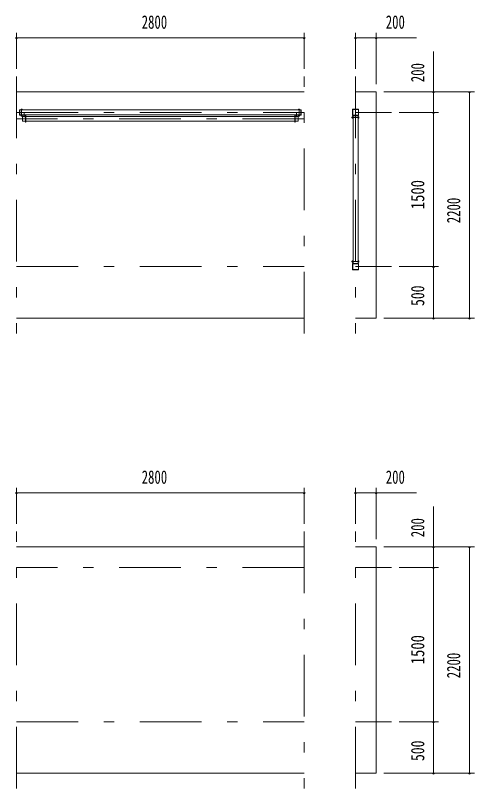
# Model space of a CAD drawing. Units: millimetres, scale not verified. Extents: x -21353 to 21363, y -10500 to 10500.
# Drawn here: x -14089 to -9621, y -7705 to -187 of the extents above; entities that cross this region are included whole.
import ezdxf
from ezdxf.enums import TextEntityAlignment as Align

# ---------------------------------------------------------------- set-up
doc = ezdxf.new("R2010")
doc.units = ezdxf.units.MM
doc.header["$LTSCALE"] = 50
doc.linetypes.add('USER3', pattern=[24, 12, -5, 2, -5])
for name, color, linetype, lineweight in [('0-2_1-0BOLD', 7, 'Continuous', 18), ('0-3_1-2CENTER', 3, 'USER3', 18), ('0-5_1-5DIM', 3, 'Continuous', 18)]:
    doc.layers.add(name, color=color, linetype=linetype, lineweight=lineweight)
doc.styles.add('ＭＳ ゴシック', font='')
doc.styles.get('ＭＳ ゴシック').set_extended_font_data('MS Gothic')

msp = doc.modelspace()

# ---------------------------------------------------------------- linework, layer by layer
at = {"layer": '0-2_1-0BOLD'}
for p, q in [((-14079.24, -930.32), (-11279.24, -930.32)), ((-14049.24, -1155.23), (-14049.24, -1105.42)), ((-14020.83, -1103.82), (-14047.63, -1103.82)), ((-14032.12, -1098.73), (-14032.12, -1102.22)), ((-14026.35, -1102.22), (-14026.35, -1098.73)), ((-14019.23, -1105.82), (-14019.23, -1105.42)), ((-11339.24, -1105.82), (-11339.24, -1105.42)), ((-11337.64, -1103.82), (-11310.84, -1103.82)), ((-11332.12, -1098.73), (-11332.12, -1102.22)), ((-11326.35, -1102.22), (-11326.35, -1098.73)), ((-11309.24, -1105.42), (-11309.24, -1155.23)), ((-10809.23, -1104.92), (-10809.23, -1155.72)), ((-10806.93, -1155.73), (-10806.93, -1104.92)), ((-10753.83, -1100.32), (-10804.63, -1100.32)), ((-10804.63, -1102.62), (-10753.83, -1102.62)), ((-10751.53, -1155.73), (-10751.53, -1104.92)), ((-10749.23, -1104.92), (-10749.23, -1155.73)), ((-14020.83, -1156.82), (-14047.63, -1156.82)), ((-14032.12, -1158.33), (-14032.12, -1162.82)), ((-14029.23, -1158.33), (-14030.73, -1156.83)), ((-14027.73, -1158.33), (-14029.23, -1156.83)), ((-14026.35, -1162.82), (-14026.35, -1158.33)), ((-14026.23, -1166.23), (-14026.23, -1163.33)), ((-14019.23, -1154.82), (-14019.23, -1155.22)), ((-13989.23, -1171.42), (-11369.24, -1171.42)), ((-11339.24, -1154.82), (-11339.24, -1155.22)), ((-11337.64, -1156.82), (-11310.84, -1156.82)), ((-11332.24, -1163.33), (-11332.24, -1166.23)), ((-11332.12, -1158.33), (-11332.12, -1162.82)), ((-11329.24, -1156.83), (-11330.74, -1158.33)), ((-11329.24, -1158.33), (-11327.74, -1156.83)), ((-11326.35, -1162.82), (-11326.35, -1158.33)), ((-11323.14, -1156.83), (-11323.14, -1158.33)), ((-10815.13, -1177.33), (-10816.14, -1178.33)), ((-10812.23, -1183.33), (-10815.13, -1183.33)), ((-10811.73, -1177.44), (-10807.23, -1177.44)), ((-10807.23, -1183.21), (-10811.73, -1183.21)), ((-10805.73, -1178.83), (-10807.23, -1180.33)), ((-10807.23, -1181.83), (-10805.73, -1180.33)), ((-10807.23, -1186.43), (-10805.73, -1186.43)), ((-10805.73, -1188.73), (-10805.73, -1161.93)), ((-10804.63, -1158.03), (-10753.83, -1158.03)), ((-10753.83, -1160.33), (-10804.63, -1160.33)), ((-10803.73, -1190.33), (-10804.13, -1190.33)), ((-10754.73, -1190.33), (-10754.33, -1190.33)), ((-10752.73, -1188.73), (-10752.73, -1161.93)), ((-10751.13, -1174.08), (-10752.73, -1174.08)), ((-10751.13, -1177.44), (-10747.64, -1177.44)), ((-10747.64, -1183.21), (-10751.13, -1183.21)), ((-11369.24, -1214.12), (-13989.23, -1214.12)), ((-10815.13, -2577.32), (-10812.23, -2577.32)), ((-10811.73, -2577.44), (-10807.23, -2577.44)), ((-10807.23, -2583.21), (-10811.73, -2583.21)), ((-10809.23, -2604.92), (-10809.23, -2655.73)), ((-10807.23, -2578.82), (-10805.73, -2580.32)), ((-10805.73, -2581.82), (-10807.23, -2580.32)), ((-10806.93, -2655.73), (-10806.93, -2604.92)), ((-10805.73, -2571.92), (-10805.73, -2598.72)), ((-10804.63, -2600.32), (-10753.83, -2600.32)), ((-10753.83, -2602.62), (-10804.63, -2602.62)), ((-10803.73, -2570.32), (-10804.13, -2570.32)), ((-10754.73, -2570.32), (-10754.33, -2570.32)), ((-10752.73, -2571.92), (-10752.73, -2598.72)), ((-10751.13, -2586.57), (-10752.73, -2586.57)), ((-10751.53, -2655.73), (-10751.53, -2604.92)), ((-10751.13, -2577.44), (-10747.64, -2577.44)), ((-10751.13, -2583.21), (-10747.64, -2583.21)), ((-10749.23, -2604.92), (-10749.23, -2655.73)), ((-10753.83, -2658.03), (-10804.63, -2658.03)), ((-10804.63, -2660.33), (-10753.83, -2660.33)), ((-11279.24, -3130.32), (-14079.24, -3130.32)), ((-11279.24, -5355.33), (-14079.24, -5355.33)), ((-14079.24, -7555.32), (-11279.24, -7555.32)), ((-10579.24, -7555.32), (-10779.24, -7555.32))]:
    msp.add_line(p, q, dxfattribs=at)
for points in [[(-10779.24, -930.32), (-10579.24, -930.32), (-10579.24, -3130.32), (-10779.24, -3130.32)], [(-14047.63, -1105.42), (-14020.83, -1105.42), (-14020.83, -1105.82)], [(-14047.63, -1105.42), (-14047.63, -1155.23), (-14020.83, -1155.23), (-14020.83, -1154.82)], [(-14022.98, -1103.83), (-14022.98, -1102.22), (-14035.48, -1102.22), (-14035.48, -1103.83)], [(-14035.01, -1102.22), (-14035.01, -1098.73), (-14034.13, -1098.22), (-14024.33, -1098.22), (-14023.46, -1098.73), (-14023.46, -1102.22)], [(-11310.84, -1155.23), (-11310.84, -1105.42), (-11337.64, -1105.42), (-11337.64, -1105.82)], [(-11322.99, -1103.83), (-11322.99, -1102.22), (-11335.49, -1102.22), (-11335.49, -1103.83)], [(-11335.01, -1102.22), (-11335.01, -1098.73), (-11334.14, -1098.22), (-11324.34, -1098.22), (-11323.46, -1098.73), (-11323.46, -1102.22)], [(-14035.33, -1156.83), (-14035.33, -1158.33), (-14023.13, -1158.33), (-14023.13, -1156.83)], [(-14023.46, -1158.33), (-14023.46, -1162.82), (-14024.33, -1163.33), (-14034.13, -1163.33), (-14035.01, -1162.82), (-14035.01, -1158.33)], [(-14032.23, -1163.33), (-14032.23, -1166.23), (-14031.23, -1167.23), (-14027.23, -1167.23), (-14026.23, -1166.23), (-14032.23, -1166.23)], [(-13992.43, -1214.12), (-14021.28, -1214.12), (-14021.28, -1171.42), (-13992.43, -1171.42)], [(-14016.03, -1156.82), (-13992.43, -1156.82), (-13992.43, -1224.63), (-13989.23, -1224.63), (-13989.23, -1156.82)], [(-11342.44, -1156.82), (-11366.04, -1156.82), (-11366.04, -1224.63), (-11369.24, -1224.63), (-11369.24, -1156.82)], [(-11366.04, -1171.42), (-11337.19, -1171.42), (-11337.19, -1214.12), (-11366.04, -1214.12)], [(-11310.84, -1155.23), (-11337.64, -1155.23), (-11337.64, -1154.82)], [(-11323.14, -1158.33), (-11335.34, -1158.33), (-11335.34, -1156.83)], [(-11335.01, -1158.33), (-11335.01, -1162.82), (-11334.14, -1163.33), (-11324.34, -1163.33), (-11323.46, -1162.82), (-11323.46, -1158.33)], [(-11332.24, -1166.23), (-11326.24, -1166.23), (-11326.24, -1163.33)], [(-11326.24, -1166.23), (-11327.24, -1167.23), (-11331.24, -1167.23), (-11332.24, -1166.23)], [(-10816.14, -1178.33), (-10816.14, -1182.33), (-10815.13, -1183.33), (-10815.13, -1177.33), (-10812.23, -1177.33)], [(-10807.23, -1174.55), (-10811.73, -1174.55), (-10812.23, -1175.43), (-10812.23, -1185.23), (-10811.73, -1186.1), (-10807.23, -1186.1)], [(-10807.23, -1186.43), (-10807.23, -1174.23), (-10805.73, -1174.23)], [(-10804.13, -1161.93), (-10804.13, -1188.73), (-10803.73, -1188.73)], [(-10804.13, -1161.93), (-10754.33, -1161.93), (-10754.33, -1188.73), (-10754.73, -1188.73)], [(-10751.13, -1174.08), (-10751.13, -1186.58), (-10752.73, -1186.58)], [(-10751.13, -1186.1), (-10747.64, -1186.1), (-10747.13, -1185.23), (-10747.13, -1175.43), (-10747.64, -1174.55), (-10751.13, -1174.55)], [(-10812.23, -2583.32), (-10815.13, -2583.32), (-10815.13, -2577.32), (-10816.14, -2578.32), (-10816.14, -2582.32), (-10815.13, -2583.32)], [(-10807.23, -2574.55), (-10811.73, -2574.55), (-10812.23, -2575.42), (-10812.23, -2585.22), (-10811.73, -2586.1), (-10807.23, -2586.1)], [(-10805.73, -2586.42), (-10807.23, -2586.42), (-10807.23, -2574.22), (-10805.73, -2574.22)], [(-10754.33, -2598.72), (-10804.13, -2598.72), (-10804.13, -2571.92), (-10803.73, -2571.92)], [(-10754.33, -2598.72), (-10754.33, -2571.92), (-10754.73, -2571.92)], [(-10751.13, -2586.57), (-10751.13, -2574.07), (-10752.73, -2574.07)], [(-10751.13, -2574.55), (-10747.64, -2574.55), (-10747.13, -2575.42), (-10747.13, -2585.22)], [(-10747.13, -2585.22), (-10747.64, -2586.1), (-10751.13, -2586.1)], [(-10579.24, -7555.32), (-10579.24, -5355.33), (-10779.24, -5355.33)]]:
    msp.add_lwpolyline(points, dxfattribs=at)
for points in [[(-14047.24, -1154.82), (-11311.24, -1154.82), (-11311.24, -1105.82), (-14047.24, -1105.82)], [(-10754.73, -1162.33), (-10754.73, -2598.32), (-10803.73, -2598.32), (-10803.73, -1162.33)]]:
    msp.add_lwpolyline(points, close=True, dxfattribs=at)
for centre, radius, start, end in [((-14047.63, -1105.42), 1.6, 90, 180), ((-14033.56, -1100.54), 2.32, 51.45377, 90), ((-14029.23, -1106.74), 8.51, 70.16867, 109.82912), ((-14024.9, -1100.54), 2.32, 90, 128.53143), ((-14020.83, -1105.42), 1.6, 0, 90), ((-11337.64, -1105.42), 1.6, 90, 180), ((-11333.57, -1100.54), 2.32, 51.46857, 90), ((-11329.24, -1106.74), 8.51, 70.17088, 109.83133), ((-11324.91, -1100.54), 2.32, 90, 128.54623), ((-11310.84, -1105.42), 1.6, 0, 90), ((-10804.63, -1104.92), 4.6, 90, 180), ((-10804.63, -1104.92), 2.3, 90, 180), ((-10753.83, -1104.92), 4.6, 0, 90), ((-10753.83, -1104.92), 2.3, 0, 90), ((-14047.63, -1155.23), 1.6, 180, 270), ((-14033.56, -1161.01), 2.32, 270, 308.54623), ((-14029.23, -1154.82), 8.51, 250.17088, 289.83133), ((-14024.9, -1161.01), 2.32, 231.46857, 270), ((-14020.83, -1155.22), 1.6, 270, 0), ((-14016.03, -1153.62), 3.2, 202.02827, 270), ((-13992.43, -1156.82), 3.2, 0, 38.68428), ((-11366.04, -1156.82), 3.2, 141.31572, 180), ((-11342.44, -1153.62), 3.2, 270, 337.97173), ((-11337.64, -1155.22), 1.6, 180, 270), ((-11333.57, -1161.01), 2.32, 270, 308.53143), ((-11329.24, -1154.82), 8.51, 250.16867, 289.82912), ((-11324.91, -1161.01), 2.32, 231.45377, 270), ((-11310.84, -1155.23), 1.6, 270, 0), ((-10809.92, -1176), 2.32, 180, 218.54623), ((-10809.92, -1184.66), 2.32, 141.46857, 180), ((-10803.72, -1180.33), 8.51, 160.17088, 199.83133), ((-10804.63, -1155.73), 4.6, 180, 270), ((-10804.63, -1155.73), 2.3, 180, 270), ((-10804.13, -1161.93), 1.6, 90, 180), ((-10804.13, -1188.73), 1.6, 180, 270), ((-10754.33, -1161.93), 1.6, 0, 90), ((-10754.33, -1188.73), 1.6, 270, 0), ((-10753.83, -1155.73), 2.3, 270, 0), ((-10753.83, -1155.73), 4.6, 270, 0), ((-10749.45, -1176), 2.32, 321.45377, 0), ((-10749.45, -1184.66), 2.32, 0, 38.53143), ((-10755.64, -1180.33), 8.51, 340.16867, 19.82912), ((-10809.92, -2575.99), 2.32, 180, 218.53143), ((-10809.92, -2584.65), 2.32, 141.45377, 180), ((-10803.72, -2580.32), 8.51, 160.16867, 199.82912), ((-10804.63, -2604.92), 4.6, 90, 180), ((-10804.63, -2604.92), 2.3, 90, 180), ((-10804.13, -2571.92), 1.6, 90, 180), ((-10804.13, -2598.72), 1.6, 180, 270), ((-10754.33, -2571.92), 1.6, 0, 90), ((-10754.33, -2598.72), 1.6, 270, 0), ((-10753.83, -2604.92), 4.6, 0, 90), ((-10753.83, -2604.92), 2.3, 0, 90), ((-10749.45, -2575.99), 2.32, 321.46857, 360), ((-10749.45, -2584.65), 2.32, 0, 38.54623), ((-10755.64, -2580.32), 8.51, 340.17088, 19.83133), ((-10804.63, -2655.73), 4.6, 180, 270), ((-10804.63, -2655.73), 2.3, 180, 270), ((-10753.83, -2655.73), 2.3, 270, 0), ((-10753.83, -2655.73), 4.6, 270, 0)]:
    msp.add_arc(centre, radius, start, end, dxfattribs=at)
at = {"layer": '0-3_1-2CENTER'}
for p, q in [((-14079.24, -780.33), (-14079.24, -3280.32)), ((-11279.24, -3280.32), (-11279.24, -780.33)), ((-10779.24, -780.33), (-10779.24, -3280.32)), ((-14029.23, -1094.54), (-14029.23, -1171.39)), ((-11329.24, -1171.39), (-11329.24, -1094.54)), ((-14079.24, -1130.32), (-11279.24, -1130.32)), ((-11279.24, -1192.77), (-14079.24, -1192.77)), ((-14004.23, -1176.42), (-14004.23, -1129.62)), ((-11354.24, -1129.62), (-11354.24, -1176.42)), ((-10743.45, -1180.33), (-10820.3, -1180.33)), ((-10779.24, -1130.32), (-10429.23, -1130.32)), ((-14079.24, -2630.32), (-11279.24, -2630.32)), ((-10820.3, -2580.32), (-10743.45, -2580.32)), ((-10779.24, -2630.32), (-10429.23, -2630.32)), ((-14079.24, -7705.32), (-14079.24, -5205.33)), ((-11279.24, -5205.33), (-11279.24, -7705.32)), ((-10779.24, -7705.32), (-10779.24, -5205.33)), ((-11279.24, -5555.33), (-14079.24, -5555.33)), ((-10429.23, -5555.33), (-10779.24, -5555.33)), ((-14079.24, -7055.32), (-11279.24, -7055.32)), ((-10779.24, -7055.32), (-10429.23, -7055.32))]:
    msp.add_line(p, q, dxfattribs=at)
at = {"layer": '0-5_1-5DIM'}
for p, q in [((-14079.24, -355.32), (-14079.24, -705.32)), ((-11279.24, -705.32), (-11279.24, -355.32)), ((-10779.24, -355.32), (-10779.24, -705.32)), ((-10579.24, -855.32), (-10579.24, -355.32)), ((-14069.24, -405.32), (-14089.24, -405.32)), ((-11279.24, -405.32), (-14079.24, -405.32)), ((-11269.24, -405.32), (-11289.24, -405.32)), ((-10769.24, -405.32), (-10789.24, -405.32)), ((-10186.73, -405.32), (-10779.24, -405.32)), ((-10569.23, -405.32), (-10589.23, -405.32)), ((-10021.24, -3130.32), (-10021.24, -537.82)), ((-9621.24, -930.32), (-10504.24, -930.32)), ((-10011.24, -930.32), (-10031.24, -930.32)), ((-9661.24, -930.32), (-9681.24, -930.32)), ((-9671.24, -3130.32), (-9671.24, -930.32)), ((-10354.24, -1130.32), (-9971.24, -1130.32)), ((-10011.24, -1130.32), (-10031.24, -1130.32)), ((-10354.24, -2630.32), (-9971.24, -2630.32)), ((-10011.24, -2630.32), (-10031.24, -2630.32)), ((-10504.24, -3130.32), (-9621.24, -3130.32)), ((-10011.24, -3130.32), (-10031.24, -3130.32)), ((-9661.24, -3130.32), (-9681.24, -3130.32)), ((-14079.24, -5130.32), (-14079.24, -4780.33)), ((-11279.24, -4780.33), (-11279.24, -5130.32)), ((-10779.24, -5130.32), (-10779.24, -4780.33)), ((-10579.24, -5280.33), (-10579.24, -4780.33)), ((-14069.24, -4830.33), (-14089.24, -4830.33)), ((-14079.24, -4830.33), (-11279.24, -4830.33)), ((-11269.24, -4830.33), (-11289.24, -4830.33)), ((-10769.24, -4830.33), (-10789.24, -4830.33)), ((-10779.24, -4830.33), (-10186.73, -4830.33)), ((-10569.23, -4830.33), (-10589.23, -4830.33)), ((-10021.24, -4962.82), (-10021.24, -7555.32)), ((-9621.24, -5355.32), (-10504.24, -5355.32)), ((-10011.24, -5355.33), (-10031.24, -5355.33)), ((-9661.24, -5355.33), (-9681.24, -5355.33)), ((-9671.24, -7555.32), (-9671.24, -5355.32)), ((-10354.24, -5555.33), (-9971.24, -5555.33)), ((-10011.24, -5555.33), (-10031.24, -5555.33)), ((-10354.24, -7055.32), (-9971.24, -7055.32)), ((-10011.24, -7055.32), (-10031.24, -7055.32)), ((-9621.24, -7555.32), (-10504.24, -7555.32)), ((-10011.24, -7555.32), (-10031.24, -7555.32)), ((-9661.24, -7555.32), (-9681.24, -7555.32))]:
    msp.add_line(p, q, dxfattribs=at)
for centre in [(-14079.24, -405.32), (-11279.24, -405.32), (-10779.24, -405.32), (-10579.23, -405.32), (-10021.24, -930.32), (-9671.24, -930.32), (-10021.24, -1130.32), (-10021.24, -2630.32), (-10021.24, -3130.32), (-9671.24, -3130.32), (-14079.24, -4830.33), (-11279.24, -4830.33), (-10779.24, -4830.33), (-10579.23, -4830.33), (-10021.24, -5355.33), (-9671.24, -5355.33), (-10021.24, -5555.33), (-10021.24, -7055.32), (-10021.24, -7555.32), (-9671.24, -7555.32)]:
    msp.add_arc(centre, 10, 180, 0, dxfattribs=at)

# ---------------------------------------------------------------- texts
at = {"layer": '0-5_1-5DIM', "color": 7, "style": 'ＭＳ ゴシック', "width": 0.7}
for s, p in [('2800', (-12860.51, -355.32)), ('200', (-10485.25, -355.32)), ('2800', (-12860.51, -4780.33)), ('200', (-10485.25, -4780.33))]:
    msp.add_text(s, height=130.2, dxfattribs=at).set_placement(p, align=Align.BOTTOM_LEFT)
at = {"layer": '0-5_1-5DIM', "color": 7, "style": 'ＭＳ ゴシック'}
for s, width, p in [('200', 0.7, (-10071.24, -836.34)), ('1500', 0.8, (-10071.24, -2071.31)), ('2200', 0.7, (-9721.24, -2207.75)), ('500', 0.75, (-10071.24, -3012.77)), ('200', 0.7, (-10071.24, -5261.34)), ('1500', 0.8, (-10071.24, -6496.31)), ('2200', 0.7, (-9721.24, -6632.75)), ('500', 0.75, (-10071.24, -7437.77))]:
    msp.add_text(s, height=130.2, rotation=90, dxfattribs=dict(at, width=width)).set_placement(p, align=Align.BOTTOM_LEFT)

doc.saveas('drawing.dxf')
